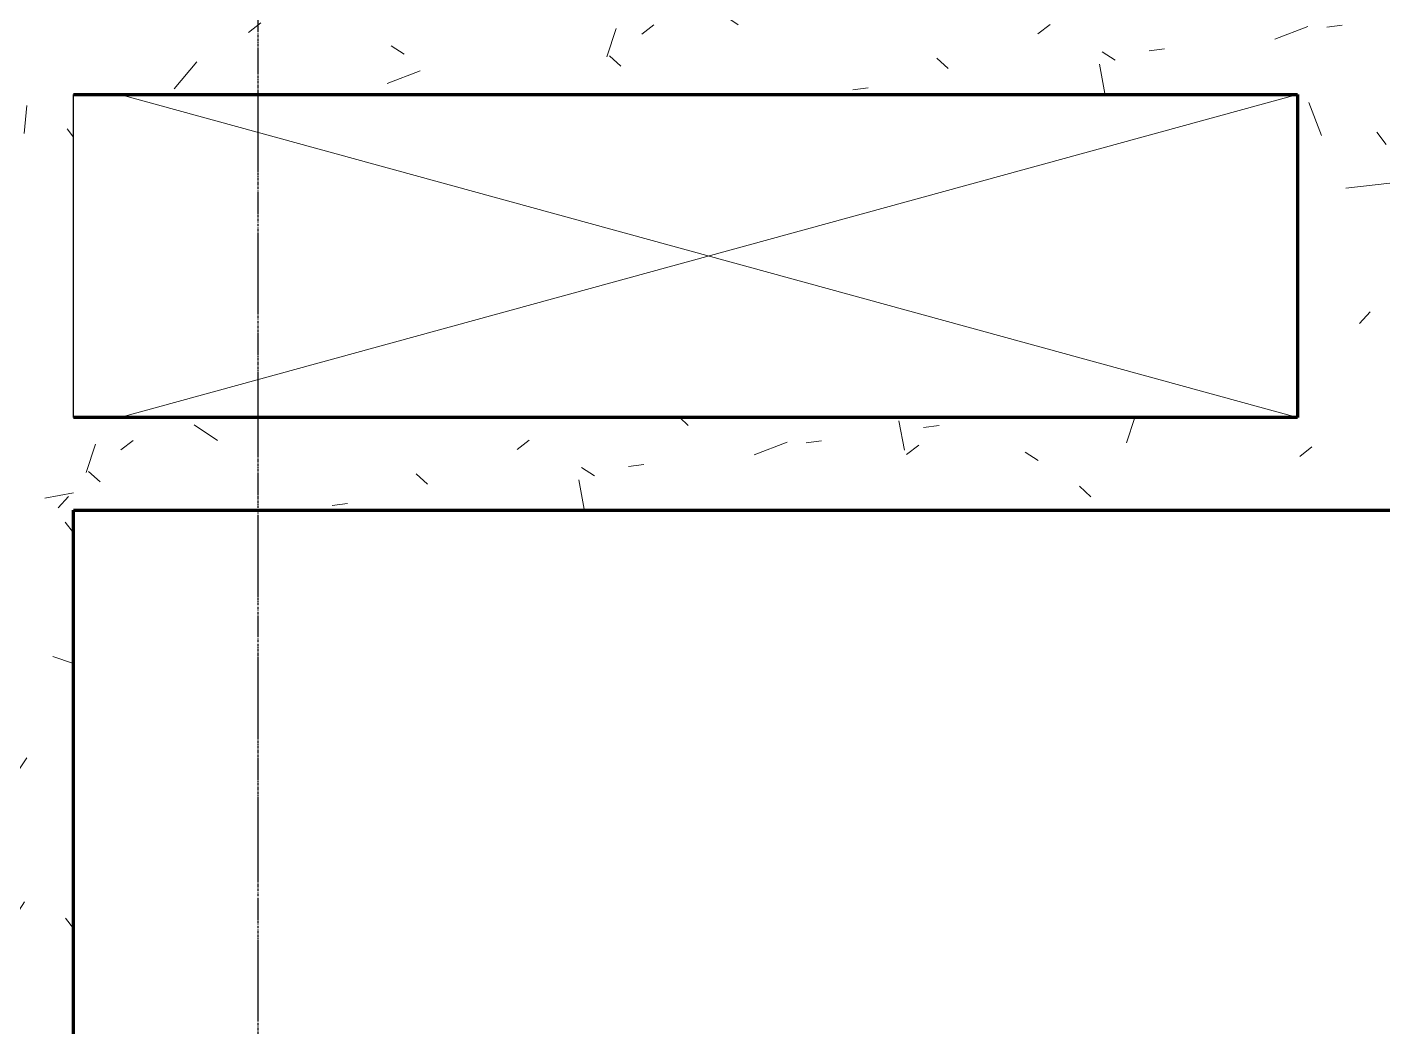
# Model space of a CAD drawing. Header units: millimetres. Extents: x -4391136 to -1798569, y -886572 to -291056.
# Drawn here: x -2735343 to -2732393, y -504168 to -502004 of the extents above; entities that cross this region are included whole.
import ezdxf
from ezdxf.enums import TextEntityAlignment as Align

# ---------------------------------------------------------------- set-up
doc = ezdxf.new("R2010")
doc.units = ezdxf.units.MM
for name, pattern in [('CENTER', [50.800000000000004, 31.75, -6.35, 6.35, -6.35]), ('TA_GL_000.70000', [1.925, 0.7, -0.175, 0.175, -0.175, 0.7]), ('Xref-C-1-PP17-AR-2214-01-B$0$DPA_Grid _ Level 100', [10, 5.5, -1.6, 1.3, -1.6])]:
    doc.linetypes.add(name, pattern=pattern)
doc.layers.add('000 - 0_HIDE_OBJ_FRAMING_DEF_DIMS', color=7, linetype='Continuous', plot=False)
for name, color, linetype in [('000 - 0_SYM_DWG_GRID-BUBBLE_MAIN_COLOR_1', 7, 'Continuous'), ('000 - 0_SYM_DWG_GRIDLINE_MAIN_COLOR_251', 7, 'Continuous'), ('000 - GRID', 7, 'CENTER'), ('_PP-Dim', 7, 'Continuous'), ('Xref-C-1-PP17-AR-2214-01-B$0$A-DETL', 7, 'Continuous'), ('Xref-C-1-PP17-AR-2214-01-B$0$A-Wall', 7, 'Continuous'), ('Xref-C-1-PP17-AR-2214-01-B$0$A-WALL-PATT', 7, 'Continuous'), ('Xref-C-1-PP17-AR-2214-01-B$0$S-BEAM', 7, 'Continuous')]:
    doc.layers.add(name, color=color, linetype=linetype)
doc.styles.add('Arial', font='arial.ttf', dxfattribs={"height": 1500})
doc.styles.add('TA', font='', dxfattribs={"height": 4.5})
doc.styles.get('TA').set_extended_font_data('Cordia New')

# ---------------------------------------------------------------- blocks, each defined once
blk = doc.blocks.new('*U1278')
at = {"layer": '000 - 0_SYM_DWG_GRIDLINE_MAIN_COLOR_251', "color": 7, "linetype": 'ByBlock', "ltscale": 5}
blk.add_line((29.9999999999998, 0), (-560.4999999999969, 6.311186212045594e-14), dxfattribs=at)
at = {"color": 7, "style": 'TA', "flags": 1}
blk.add_attdef('LOCATION', (5.999999999999999, -6.000000000000001), '', height=4.5, rotation=270, dxfattribs=at)
at = {"layer": '000 - 0_SYM_DWG_GRID-BUBBLE_MAIN_COLOR_1', "color": 7, "style": 'Arial'}
blk.add_attdef('GRID-HEAD', text='', height=4.000000000000001, rotation=179.999999999987, dxfattribs=at).set_placement((73.74999998541176, 0), align=Align.MIDDLE_CENTER)
blk = doc.blocks.new('W-1-PP17-ENT2_REV00_20260526-152343_LOPF_MAIN_DIMS')
at = {"layer": '000 - GRID', "color": 7, "linetype": 'TA_GL_000.70000', "xscale": 50.00000000000036, "yscale": 50.00000000000036, "zscale": 50.00000000000036, "rotation": 180}
blk.add_blockref('*U1278', (-26525, -5300.000000001804), dxfattribs=at)
blk = doc.blocks.new('W-1-PP17-ENT2_REV00_20260526-152612_EX_LOPF-1')
at = {"layer": 'Xref-C-1-PP17-AR-2214-01-B$0$A-WALL-PATT', "lineweight": 9}
h = blk.add_hatch(dxfattribs=at)
h.set_pattern_fill('ACET-2D-FP_12', angle=-40.00000000001929, style=0, pattern_type=2)
h.set_pattern_definition([(49.99999999998066, (-8394.749623530079, -4899.999786735105), (-459.033747442358, 385.1750481771305), [76.19999999489092, -838.1999999438001]), (354.9999999999807, (-8394.749623530079, -4899.999786735105), (65.28252746094925, 746.1827033320443), [60.95999999902279, -670.5599999892506]), (100.4509999999806, (-8334.02212549001, -4905.312642071454), (-693.3830033237465, -127.8976821540858), [64.760000009727, -712.360000106997]), (46.18399999998068, (-8394.75019914424, -4696.799605079985), (-648.5724861597413, 622.3064180691725), [114.2999999805889, -1257.299999786477]), (96.63599999998067, (-8304.39000949217, -4710.813687962538), (-1050.53431868169, -122.2199233649302), [97.13999998684996, -1068.539999855349]), (351.1839999999806, (-8394.75019914424, -4696.799605079985), (172.1971373298435, 1110.274966447614), [91.43999999912084, -1005.839999990329]), (20.99999999998068, (-8293.150094295852, -4747.599906405958), (-214.7433929590627, 559.4256647136064), [76.20000000503082, -838.200000055339]), (325.9999999999807, (-8293.150094295852, -4747.599906405958), (418.8539380778092, 620.9765001013877), [60.9599999951956, -670.5599999471516]), (71.45099999998068, (-8242.61204123823, -4781.688312839309), (-668.4524659854361, 224.2969172061419), [64.75999999221385, -712.3599999143522]), (37.49999999998067, (-8394.749623530079, -4899.999786735105), (-158.7692420319073, 206.91210464295), [33.52799999703571, -628.9039999443971, 33.52799999703571, -1320.29199988327]), (37.49999999998067, (-8394.749623530079, -4899.999786735105), (-158.7692420319073, 206.91210464295), [-695.9599999384686, -647.1919999427803, 33.52799999703571, -639.571999943454]), (7.499999999980671, (-8394.749623530079, -4899.999786735105), (-47.30360575212411, 359.3065579393879), [33.52799999999587, -354.5839999999563, 33.52799999999587, -870.203999999893]), (7.499999999980671, (-8394.749623530079, -4899.999786735105), (-47.30360575212411, 359.3065579393879), [-421.6399999999481, -613.6639999999245, 33.52799999999587, -223.0119999999726]), (327.4999999999807, (-8621.318079446442, -4900.000574928301), (146.1911639366298, 229.4741615331733), [33.52800000003585, -220.4720000002358, 33.52800000003585, -1810.512000001937]), (327.4999999999807, (-8621.318079446442, -4900.000574928301), (146.1911639366298, 229.4741615331733), [-287.5280000003075, -758.9520000008117, 33.52800000003585, -1018.032000001089]), (317.4999999999807, (-8722.917848880403, -4900.000479713606), (321.0978918577311, 350.4168590595947), [33.52800000457609, -296.6720000404915, 33.52800000457609, -1239.520000169177]), (317.4999999999807, (-8722.917848880403, -4900.000479713606), (321.0978918577311, 350.4168590595947), [-363.7280000496437, -492.7600000672547, 33.52800000457609, -713.2320000973459])])
h.paths.add_polyline_path([(-12950.00000000233, -4699.999999995867), (-12950.00000000233, -4899.999999996799), (-3839.500000002328, -4899.999999996799), (-3839.500000002328, -4699.999999995867)])
h = blk.add_hatch(dxfattribs=at)
h.set_pattern_fill('ACET-2D-FP_1', angle=-39.99999999997265, style=0, pattern_type=2)
h.set_pattern_definition([(140.0000000000273, (-6200.000419048592, -6325.000133073947), (-385.17504819663, -459.0337474662813), [76.2000000016863, -838.2000000185496]), (85.00000000002728, (-6200.000419048592, -6325.000133073947), (-746.182703292987, 65.28252745699113), [60.95999998934607, -670.5599998828066]), (190.4510000000273, (-6194.686920925044, -6264.271868989861), (127.8976821521067, -693.3830033084379), [64.75999999792225, -712.3599999771448]), (136.1840000000273, (-6403.199957916513, -6324.99994264316), (-622.306418101827, -648.5724861947823), [114.3000000090041, -1257.300000099045]), (186.6360000000273, (-6389.18587503396, -6234.639752991556), (122.2199233644646, -1050.534318669234), [97.13999999808287, -1068.539999978911]), (81.18400000002735, (-6403.199957916513, -6324.99994264316), (-1110.274966523866, 172.1971373409029), [91.44000001127148, -1005.840000123987]), (111.0000000000273, (-6352.39965659054, -6223.399837795238), (-559.4256646492287, -214.7433929350229), [76.20000000026224, -838.2000000028846]), (56.00000000002737, (-6352.39965659054, -6223.399837795238), (-620.9765001018534, 418.8539380771107), [60.96000000798914, -670.5600000878804]), (161.4510000000273, (-6318.311250157654, -6172.861784737615), (-224.2969171917646, -668.4524659444579), [64.76000000175955, -712.360000019355]), (127.5000000000273, (-6200.000419048592, -6325.000133073947), (-206.9121046008077, -158.7692419998349), [33.52799999595497, -628.9039999241251, 33.52799999595497, -1320.291999840712]), (127.5000000000273, (-6200.000419048592, -6325.000133073947), (-206.9121046008077, -158.7692419998349), [-695.959999916035, -647.1919999219186, 33.52799999595497, -639.571999922838]), (97.50000000002731, (-6200.000419048592, -6325.000133073947), (-359.3065578895622, -47.30360574601231), [33.52800000462985, -354.5840000489642, 33.52800000462985, -870.2040001201657]), (97.50000000002731, (-6200.000419048592, -6325.000133073947), (-359.3065578895622, -47.30360574601231), [-421.6400000582239, -613.6640000847402, 33.52800000462985, -223.0120000307955]), (57.50000000002731, (-6200.000396899879, -6551.567946202646), (-229.4741615089589, 146.1911639207974), [33.52800000332779, -220.4720000218828, 33.52800000332779, -1810.512000179701]), (57.50000000002731, (-6200.000396899879, -6551.567946202646), (-229.4741615089589, 146.1911639207974), [-287.5280000285384, -758.9520000753291, 33.52800000332779, -1018.032000101044]), (47.50000000002732, (-6199.999726070091, -6653.168358424271), (-350.416859014542, 321.097891815938), [33.52800000205954, -296.6720000182238, 33.52800000205954, -1239.52000007614]), (47.50000000002732, (-6199.999726070091, -6653.168358424271), (-350.416859014542, 321.097891815938), [-363.7280000223428, -492.7600000302689, 33.52800000205954, -713.2320000438118])])
h.paths.add_polyline_path([(-6400.000000002328, -6621.601429754461), (-6400.000000002328, -7749.999999996799), (-6200.000000002328, -7749.999999996799), (-6200.000000002328, -4899.999999996799), (-6400.000000002328, -4899.999999996799)])
h = blk.add_hatch(dxfattribs=at)
h.set_pattern_fill('ACET-2D-FP_6', angle=-39.99999999997265, style=0, pattern_type=2)
h.set_pattern_definition([(140.0000000000273, (-5300.000273352955, -7452.49991474679), (-385.17504819663, -459.0337474662813), [76.2000000016863, -838.2000000185496]), (85.00000000002728, (-5300.000273352955, -7452.49991474679), (-746.182703292987, 65.28252745699113), [60.95999998934607, -670.5599998828066]), (190.4510000000273, (-5294.686775229871, -7391.771650662238), (127.8976821521067, -693.3830033084379), [64.75999999792225, -712.3599999771448]), (136.1840000000273, (-5503.19981222041, -7452.499724316935), (-622.306418101827, -648.5724861947823), [114.3000000090041, -1257.300000099045]), (186.6360000000273, (-5489.186372125987, -7362.140300709347), (122.2199233644646, -1050.534318669234), [97.13999999808287, -1068.539999978911]), (81.18400000002735, (-5503.19981222041, -7452.499724316935), (-1110.274966523866, 172.1971373409029), [91.44000001127148, -1005.840000123987]), (111.0000000000273, (-5452.400153682567, -7350.900385513029), (-559.4256646492287, -214.7433929350229), [76.20000000026224, -838.2000000028846]), (56.00000000002737, (-5452.400153682567, -7350.900385513029), (-620.9765001018534, 418.8539380771107), [60.96000000798914, -670.5600000878804]), (161.4510000000273, (-5418.311747249216, -7300.362332455406), (-224.2969171917646, -668.4524659444579), [64.76000000175955, -712.360000019355]), (127.5000000000273, (-5300.000273352955, -7452.49991474679), (-206.9121046008077, -158.7692419998349), [33.52799999595497, -628.9039999241251, 33.52799999595497, -1320.291999840712]), (127.5000000000273, (-5300.000273352955, -7452.49991474679), (-206.9121046008077, -158.7692419998349), [-695.959999916035, -647.1919999219186, 33.52799999595497, -639.571999922838]), (97.50000000002731, (-5300.000273352955, -7452.49991474679), (-359.3065578895622, -47.30360574601231), [33.52800000462985, -354.5840000489642, 33.52800000462985, -870.2040001201657]), (97.50000000002731, (-5300.000273352955, -7452.49991474679), (-359.3065578895622, -47.30360574601231), [-421.6400000582239, -613.6640000847402, 33.52800000462985, -223.0120000307955]), (57.50000000002731, (-5300.000251204241, -7679.067727875954), (-229.4741615089589, 146.1911639207974), [33.52800000332779, -220.4720000218828, -1844.040000183029]), (57.50000000002731, (-5300.000251204241, -7679.067727875954), (-229.4741615089589, 146.1911639207974), [-254.0000000252106, 33.52800000332779, -758.9520000753291, -1051.560000104372]), (57.50000000002731, (-5300.000251204241, -7679.067727875954), (-229.4741615089589, 146.1911639207974), [-1046.480000103867, 33.52800000332779, -1018.032000101044]), (47.50000000002732, (-5299.999580374919, -7780.668140097114), (-350.416859014542, 321.097891815938), [33.52800000205954, -296.6720000182238, 33.52800000205954, -1239.52000007614]), (47.50000000002732, (-5299.999580374919, -7780.668140097114), (-350.416859014542, 321.097891815938), [-363.7280000223428, -492.7600000302689, 33.52800000205954, -713.2320000438118])])
h.paths.add_polyline_path([(-5500.000000002328, -9752.170847279544), (-5500.000000002328, -9905.01763978327), (-5300.000000002328, -9905.01763978327), (-5300.000000002328, -4899.999999996799), (-5500.000000002328, -4899.999999996799)])
h = blk.add_hatch(dxfattribs=at)
h.set_pattern_fill('ACET-2D-FP_7', angle=-40.00000000001929, style=0, pattern_type=2)
h.set_pattern_definition([(49.99999999998066, (-5849.999909955543, -7749.99968589429), (-459.033747442358, 385.1750481771305), [76.19999999489092, -838.1999999438001]), (354.9999999999807, (-5849.999909955543, -7749.99968589429), (65.28252746094925, 746.1827033320443), [60.95999999902279, -670.5599999892506]), (100.4509999999806, (-5789.271645870991, -7755.313184017839), (-693.3830033237465, -127.8976821540858), [64.760000009727, -712.360000106997]), (46.18399999998068, (-5849.999719525222, -7546.800147026835), (-648.5724861597413, 622.3064180691725), [114.2999999805889, -1257.299999786477]), (96.63599999998067, (-5759.640295917168, -7560.813587121258), (-1050.53431868169, -122.2199233649302), [97.13999998684996, -1068.539999855349]), (351.1839999999806, (-5849.999719525222, -7546.800147026835), (172.1971373298435, 1110.274966447614), [91.43999999912084, -1005.839999990329]), (20.99999999998068, (-5748.400380721316, -7597.599805565143), (-214.7433929590627, 559.4256647136064), [76.20000000503082, -838.200000055339]), (325.9999999999807, (-5748.400380721316, -7597.599805565143), (418.8539380778092, 620.9765001013877), [60.9599999951956, -670.5599999471516]), (71.45099999998068, (-5697.862327663694, -7631.688211998495), (-668.4524659854361, 224.2969172061419), [64.75999999221385, -712.3599999143522]), (37.49999999998067, (-5849.999909955543, -7749.99968589429), (-158.7692420319073, 206.91210464295), [33.52799999703571, -628.9039999443971, 33.52799999703571, -1320.29199988327]), (37.49999999998067, (-5849.999909955543, -7749.99968589429), (-158.7692420319073, 206.91210464295), [-695.9599999384686, -647.1919999427803, 33.52799999703571, -639.571999943454]), (7.499999999980671, (-5849.999909955543, -7749.99968589429), (-47.30360575212411, 359.3065579393879), [33.52799999999587, -354.5839999999563, 33.52799999999587, -870.203999999893]), (7.499999999980671, (-5849.999909955543, -7749.99968589429), (-47.30360575212411, 359.3065579393879), [-421.6399999999481, -613.6639999999245, 33.52799999999587, -223.0119999999726]), (327.4999999999807, (-6076.567723084241, -7749.999708043004), (146.1911639366298, 229.4741615331733), [33.52800000003585, -220.4720000002358, 33.52800000003585, -1810.512000001937]), (327.4999999999807, (-6076.567723084241, -7749.999708043004), (146.1911639366298, 229.4741615331733), [-287.5280000003075, -758.9520000008117, 33.52800000003585, -1018.032000001089]), (317.4999999999807, (-6178.168135305867, -7750.00037887186), (321.0978918577311, 350.4168590595947), [33.52800000457609, -296.6720000404915, 33.52800000457609, -1239.520000169177]), (317.4999999999807, (-6178.168135305867, -7750.00037887186), (321.0978918577311, 350.4168590595947), [-363.7280000496437, -492.7600000672547, 33.52800000457609, -713.2320000973459])])
h.paths.add_polyline_path([(-6200.000000002328, -7549.999999996799), (-6200.000000002328, -7749.999999996799), (-5500.000000002328, -7749.999999996799), (-5500.000000002328, -7549.999999996799)])
at = {"layer": '000 - 0_HIDE_OBJ_FRAMING_DEF_DIMS', "color": 7, "linetype": 'Xref-C-1-PP17-AR-2214-01-B$0$DPA_Grid _ Level 100'}
blk.add_line((-29475.61840735516, -5299.999999999593), (7016.002662105951, -5299.999999999593), dxfattribs=at)
at = {"layer": 'Xref-C-1-PP17-AR-2214-01-B$0$A-DETL', "color": 7, "lineweight": 9}
for p, q in [((-6200.000000001863, -4999.999999999593), (-5500.000000001863, -7549.999999999593)), ((-5500.000000001863, -4999.999999999593), (-6200.000000001863, -7549.999999999593))]:
    blk.add_line(p, q, dxfattribs=at)
at = {"layer": 'Xref-C-1-PP17-AR-2214-01-B$0$A-Wall', "color": 7, "lineweight": 70}
for p, q in [((-7900.000000003725, -4899.999999999593), (-6400.000000001863, -4899.999999999593)), ((-6400.000000001863, -4899.999999999593), (-6400.000000001863, -7749.999999999593)), ((-6200.000000001863, -7549.999999999593), (-6200.000000001863, -4899.999999999593)), ((-5500.000000001863, -4899.999999999593), (-5500.000000001863, -7549.999999999593)), ((-5500.000000001863, -7549.999999999593), (-6200.000000001863, -7549.999999999593))]:
    blk.add_line(p, q, dxfattribs=at)
at = {"layer": 'Xref-C-1-PP17-AR-2214-01-B$0$S-BEAM', "color": 7}
blk.add_line((-6200.000000001863, -4899.999999999593), (-5500.000000001863, -4899.999999999593), dxfattribs=at)

msp = doc.modelspace()

# ---------------------------------------------------------------- block references
at = {"layer": '_PP-Dim', "color": 7, "rotation": 90}
msp.add_blockref('W-1-PP17-ENT2_REV00_20260526-152343_LOPF_MAIN_DIMS', (-2740142.744708746, -496648.9466707953), dxfattribs=at)

# ---------------------------------------------------------------- next in the draw order: block references
msp.add_blockref('W-1-PP17-ENT2_REV00_20260526-152612_EX_LOPF-1', (-2740142.744708746, -496648.9466707953), dxfattribs=at)

doc.saveas('drawing.dxf')
